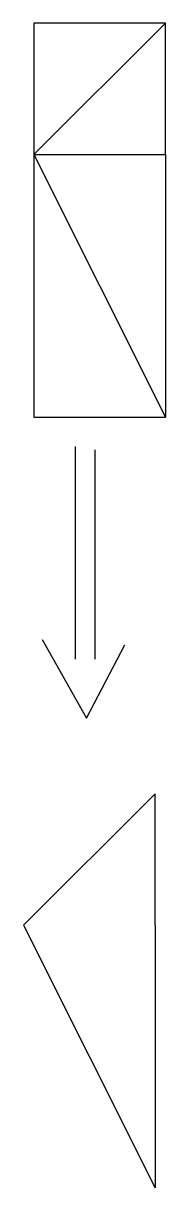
# Model space of a CAD drawing. Header units: millimetres. Extents: x -3.9 to -2.82, y -4.14 to 4.73.
import ezdxf

# ---------------------------------------------------------------- set-up
doc = ezdxf.new("R2010")
doc.units = ezdxf.units.MM
doc.header["$MEASUREMENT"] = 0

msp = doc.modelspace()

# ---------------------------------------------------------------- linework, layer by layer
for p, q in [((-2.8233, 4.7263), (-3.8233, 3.7263)), ((-3.8233, 4.7263), (-3.8233, 3.7263)), ((-2.8233, 4.7263), (-3.8233, 4.7263)), ((-2.8233, 3.7263), (-2.8233, 4.7263)), ((-3.8233, 3.7263), (-2.8233, 1.7263)), ((-3.8233, 3.7263), (-2.8233, 3.7263)), ((-3.8233, 3.7263), (-3.8233, 1.7263)), ((-2.8233, 3.7263), (-2.8233, 1.7263)), ((-3.8233, 1.7263), (-2.8233, 1.7263)), ((-3.5103, 1.5011), (-3.5103, -0.1188)), ((-3.3608, 1.4775), (-3.3608, -0.1188)), ((-3.762, 0.0306), (-3.4237, -0.567)), ((-3.4237, -0.567), (-3.1326, -0.0087)), ((-2.9038, -1.1448), (-3.9038, -2.1448)), ((-2.9038, -2.1448), (-2.9038, -1.1448)), ((-3.9038, -2.1448), (-2.9038, -4.1448)), ((-2.9038, -2.1448), (-2.9038, -4.1448))]:
    msp.add_line(p, q)

doc.saveas('drawing.dxf')
